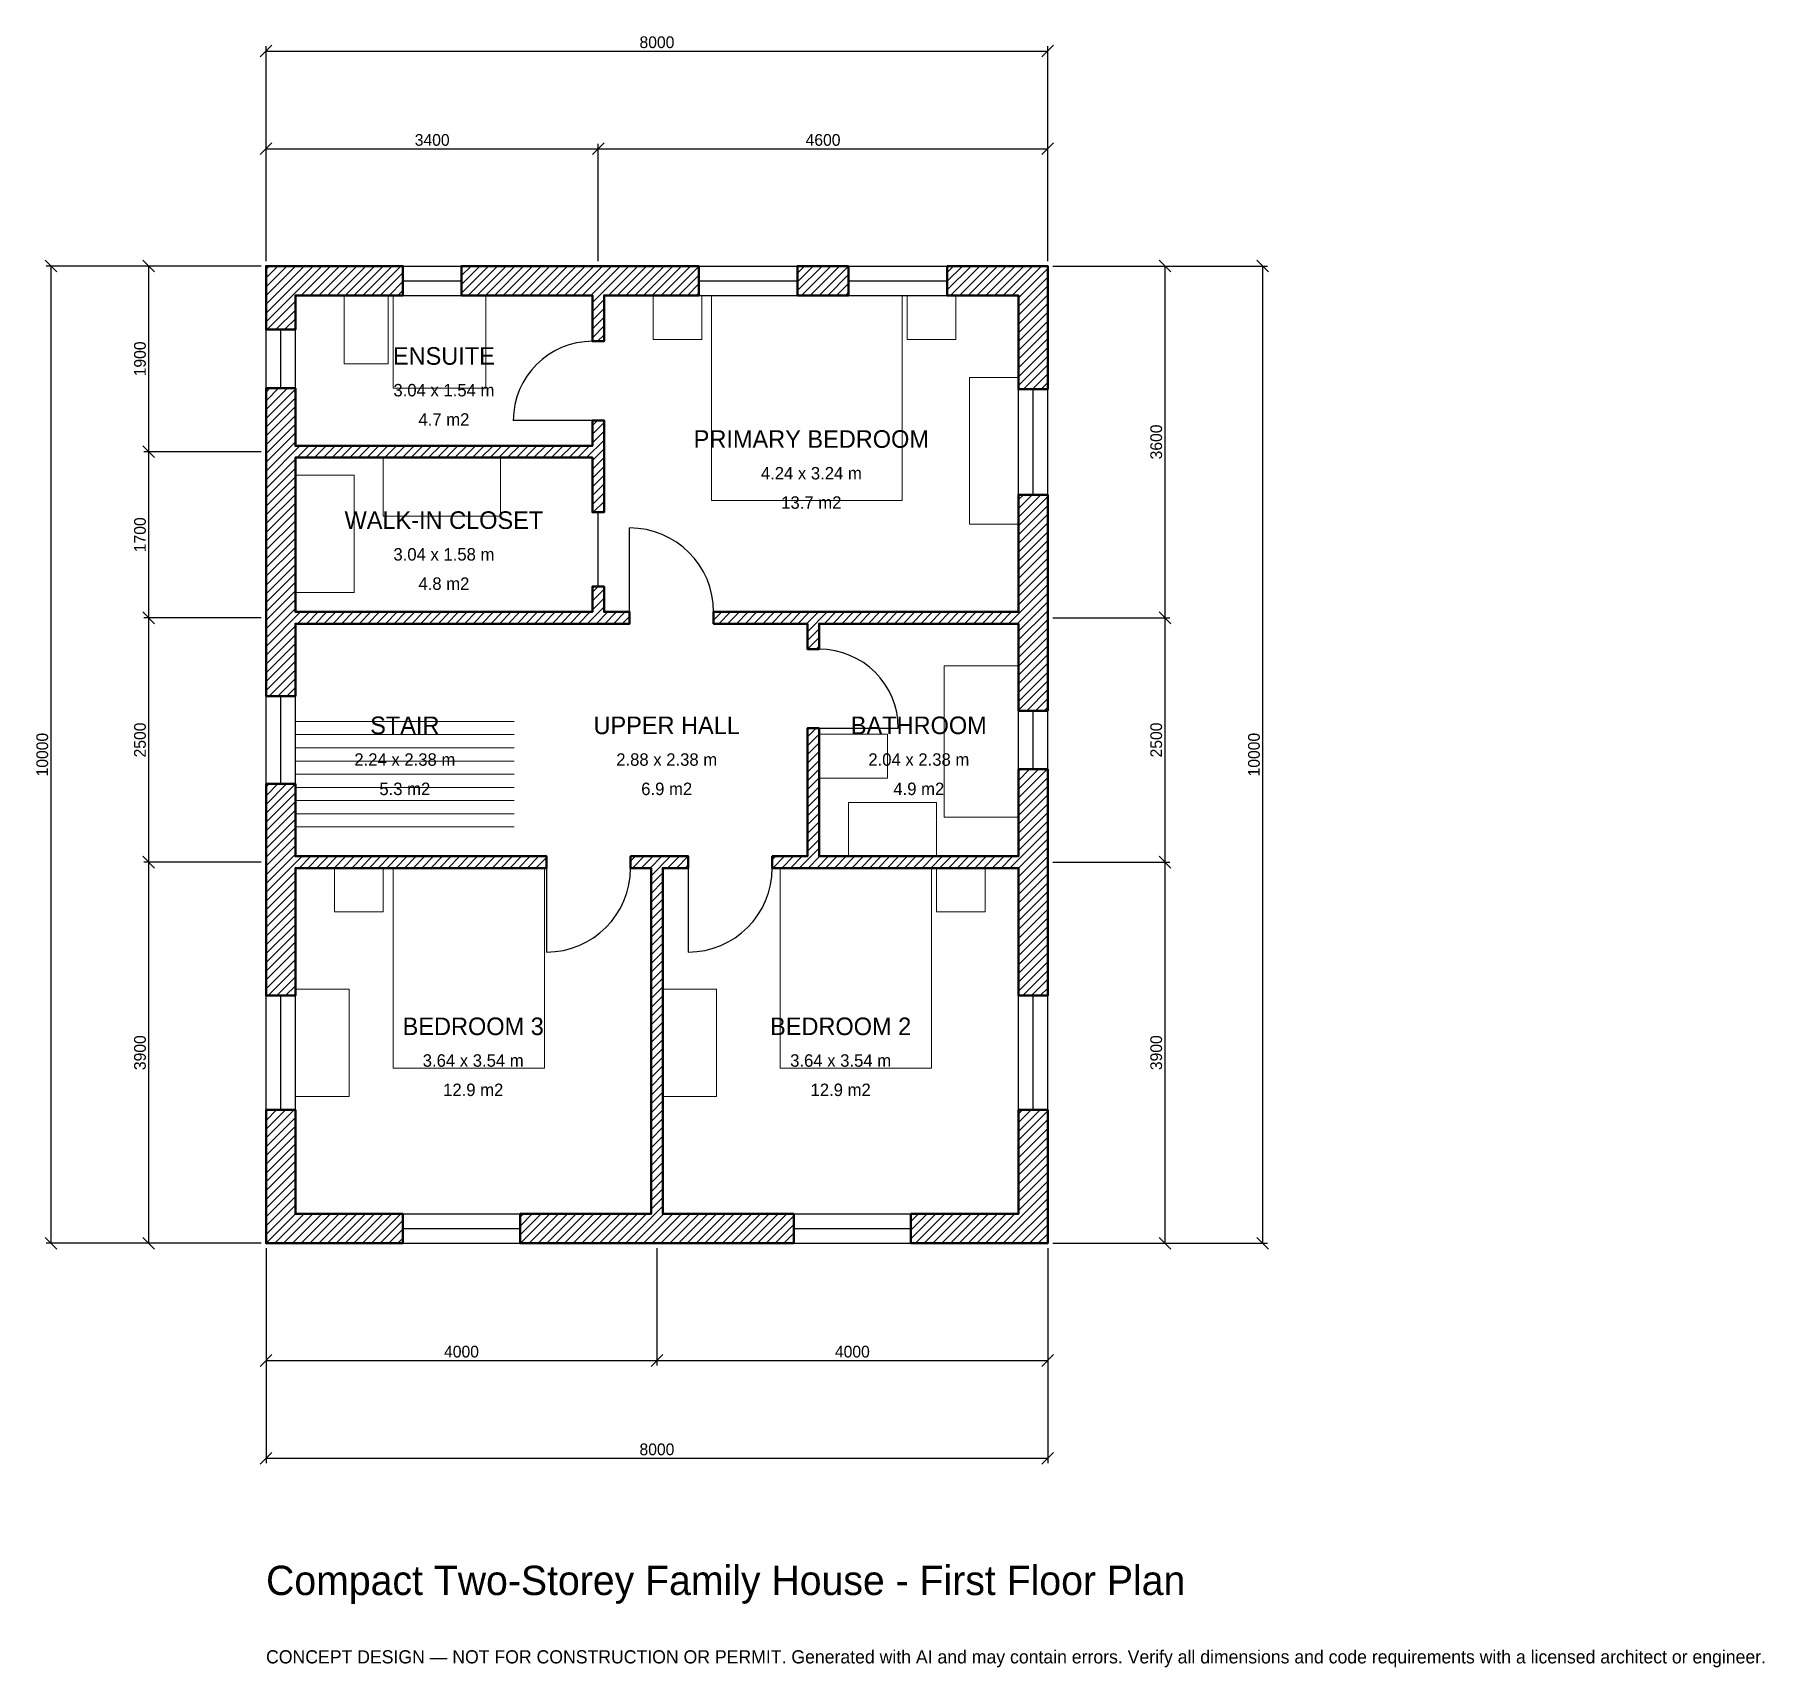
# Model space of a CAD drawing. Header units: millimetres. Extents: x -2369 to 15333, y -4341 to 12369.
import ezdxf
from ezdxf.enums import TextEntityAlignment as Align

# ---------------------------------------------------------------- set-up
doc = ezdxf.new("R2010")
doc.units = ezdxf.units.MM
for name, color, linetype, lineweight in [('A-ANNO-DIMS', 1, 'Continuous', 13), ('A-ANNO-TEXT', 7, 'Continuous', 18), ('A-AREA-IDEN', 7, 'Continuous', 18), ('A-DOOR', 2, 'Continuous', 25), ('A-FLOR-FIXT', 9, 'Continuous', 13), ('A-FLOR-STRS', 3, 'Continuous', 18), ('A-FURN', 9, 'Continuous', 13), ('A-GLAZ', 4, 'Continuous', 25), ('A-WALL', 7, 'Continuous', 50), ('A-WALL-PATT', 8, 'Continuous', 13)]:
    doc.layers.add(name, color=color, linetype=linetype, lineweight=lineweight)
doc.dimstyles.new('PLAN', dxfattribs={"dimtxt": 120, "dimasz": 80, "dimexe": 50, "dimexo": 50, "dimgap": 30, "dimtad": 1, "dimdec": 0, "dimtsz": 60, "dimcen": 2.5, "dimclrd": 1, "dimclre": 1, "dimazin": 3, "dimtfac": 1, "dimtmove": 0, "dimatfit": 3})

msp = doc.modelspace()

# ---------------------------------------------------------------- hatches: boundary and pattern name
at = {"layer": 'A-WALL-PATT'}
h = msp.add_hatch(dxfattribs=at)
h.set_pattern_fill('ANSI31', color=8, scale=20)
h.paths.add_polyline_path([(-0.001, 0), (-0.001, 300), (0, 300), (0, 1365), (300, 1365), (300, 300), (1400, 300), (1400, 0), (300, 0), (300, -0.001), (0, -0.001), (0, 0), (-0.001, 0)])
h.paths.add_polyline_path([(0, 3750), (0, 3840), (-0.001, 3840), (-0.001, 3960), (0, 3960), (0, 4050), (0, 4700), (300, 4700), (300, 4050), (300, 3960), (2540, 3960), (2660, 3960), (2870, 3960), (2870, 3840), (2660, 3840), (2540, 3840), (300, 3840), (300, 3750), (300, 2535), (0, 2535), (0, 3750)])
h.paths.add_polyline_path([(0, 6250), (0, 6340), (-0.001, 6340), (-0.001, 6460), (0, 6460), (0, 6550), (0, 7950), (0, 8040), (-0.001, 8040), (-0.001, 8160), (0, 8160), (0, 8250), (0, 8750), (300, 8750), (300, 8250), (300, 8160), (3340, 8160), (3340, 8420), (3460, 8420), (3460, 8160), (3460, 8040), (3460, 7480), (3340, 7480), (3340, 8040), (300, 8040), (300, 7950), (300, 6550), (300, 6460), (2540, 6460), (2660, 6460), (3340, 6460), (3340, 6720), (3460, 6720), (3460, 6460), (3720, 6460), (3720, 6340), (3460, 6340), (3340, 6340), (2660, 6340), (2540, 6340), (300, 6340), (300, 6250), (300, 5600), (0, 5600), (0, 6250)])
h.paths.add_polyline_path([(0, 9700), (-0.001, 9700), (-0.001, 10000), (0, 10000), (0, 10000.001), (300, 10000.001), (300, 10000), (1400, 10000), (1400, 9700), (300, 9700), (300, 9350), (0, 9350), (0, 9700)])
h.paths.add_polyline_path([(3250, 10000), (3340, 10000), (3340, 10000.001), (3460, 10000.001), (3460, 10000), (3550, 10000), (4428.3333, 10000), (4428.3333, 9700), (3550, 9700), (3460, 9700), (3460, 9230), (3340, 9230), (3340, 9700), (3250, 9700), (2000, 9700), (2000, 10000), (3250, 10000)])
h.paths.add_polyline_path([(5961.6667, 10000), (5961.6667, 9700), (5438.3333, 9700), (5438.3333, 10000), (5961.6667, 10000)])
h.paths.add_polyline_path([(7700, 10000), (7700, 10000.001), (8000, 10000.001), (8000, 10000), (8000.001, 10000), (8000.001, 9700), (8000, 9700), (8000, 8740), (7700, 8740), (7700, 9700), (6971.6667, 9700), (6971.6667, 10000), (7700, 10000)])
h.paths.add_polyline_path([(8000, 6550), (8000, 6460), (8000.001, 6460), (8000.001, 6340), (8000, 6340), (8000, 6250), (8000, 5450), (7700, 5450), (7700, 6250), (7700, 6340), (5660, 6340), (5660, 6080), (5540, 6080), (5540, 6340), (4580, 6340), (4580, 6460), (5540, 6460), (5660, 6460), (7700, 6460), (7700, 6550), (7700, 7660), (8000, 7660), (8000, 6550)])
h.paths.add_polyline_path([(8000, 4050), (8000, 3960), (8000.001, 3960), (8000.001, 3840), (8000, 3840), (8000, 3750), (8000, 2535), (7700, 2535), (7700, 3750), (7700, 3840), (5660, 3840), (5540, 3840), (5180, 3840), (5180, 3960), (5540, 3960), (5540, 5270), (5660, 5270), (5660, 3960), (7700, 3960), (7700, 4050), (7700, 4850), (8000, 4850), (8000, 4050)])
h.paths.add_polyline_path([(8000, 300), (8000.001, 300), (8000.001, 0), (8000, 0), (8000, -0.001), (7700, -0.001), (7700, 0), (6600, 0), (6600, 300), (7700, 300), (7700, 1365), (8000, 1365), (8000, 300)])
h.paths.add_polyline_path([(4150, 0), (4060, 0), (4060, -0.001), (3940, -0.001), (3940, 0), (3850, 0), (2600, 0), (2600, 300), (3850, 300), (3940, 300), (3940, 3840), (3730, 3840), (3730, 3960), (3940, 3960), (4060, 3960), (4320, 3960), (4320, 3840), (4060, 3840), (4060, 300), (4150, 300), (5400, 300), (5400, 0), (4150, 0)])

# ---------------------------------------------------------------- linework, layer by layer
at = {"layer": 'A-DOOR'}
for p, q in [((3340, 8420), (2530, 8420)), ((3400, 6720), (3400, 7480)), ((3720, 6460), (3720, 7320)), ((5660, 5270), (6470, 5270)), ((2870, 3840), (2870, 2980)), ((4320, 3840), (4320, 2980))]:
    msp.add_line(p, q, dxfattribs=at)
for centre, radius, start, end in [((3340, 8420), 810, 90, 180), ((3720, 6460), 860, 0, 90), ((5660, 5270), 810, 0, 90), ((2870, 3840), 860, 270, 360), ((4320, 3840), 860, 270, 360)]:
    msp.add_arc(centre, radius, start, end, dxfattribs=at)
at = {"layer": 'A-FLOR-FIXT'}
for points in [[(800, 9000), (1250, 9000), (1250, 9700), (800, 9700)], [(1300, 8750), (2250, 8750), (2250, 9700), (1300, 9700)], [(6940, 4360), (7700, 4360), (7700, 5910), (6940, 5910)], [(5660, 4760), (6360, 4760), (6360, 5210), (5660, 5210)], [(5960, 3960), (6860, 3960), (6860, 4510), (5960, 4510)]]:
    msp.add_lwpolyline(points, close=True, dxfattribs=at)
at = {"layer": 'A-FLOR-STRS'}
for p, q in [((300, 5340), (2540, 5340)), ((300, 5205), (2540, 5205)), ((300, 5070), (2540, 5070)), ((300, 4935), (2540, 4935)), ((300, 4800), (2540, 4800)), ((300, 4665), (2540, 4665)), ((300, 4530), (2540, 4530)), ((300, 4395), (2540, 4395)), ((300, 4260), (2540, 4260))]:
    msp.add_line(p, q, dxfattribs=at)
at = {"layer": 'A-FURN'}
for points in [[(3960, 9250), (4460, 9250), (4460, 9700), (3960, 9700)], [(4560, 7600), (6510, 7600), (6510, 9700), (4560, 9700)], [(6560, 9250), (7060, 9250), (7060, 9700), (6560, 9700)], [(7200, 7360), (7700, 7360), (7700, 8860), (7200, 8860)], [(1200, 7440), (2400, 7440), (2400, 8040), (1200, 8040)], [(300, 6660), (900, 6660), (900, 7860), (300, 7860)], [(700, 3390), (1200, 3390), (1200, 3840), (700, 3840)], [(1300, 1790), (2850, 1790), (2850, 3840), (1300, 3840)], [(5260, 1790), (6810, 1790), (6810, 3840), (5260, 3840)], [(6860, 3390), (7360, 3390), (7360, 3840), (6860, 3840)], [(300, 1500), (850, 1500), (850, 2600), (300, 2600)], [(4060, 1500), (4610, 1500), (4610, 2600), (4060, 2600)]]:
    msp.add_lwpolyline(points, close=True, dxfattribs=at)
at = {"layer": 'A-GLAZ'}
for p, q in [((1400, 10000), (2000, 10000)), ((4428.3333, 10000), (5438.3333, 10000)), ((5961.6667, 10000), (6971.6667, 10000)), ((1400, 9850), (2000, 9850)), ((4428.3333, 9850), (5438.3333, 9850)), ((5961.6667, 9850), (6971.6667, 9850)), ((1400, 9700), (2000, 9700)), ((4428.3333, 9700), (5438.3333, 9700)), ((5961.6667, 9700), (6971.6667, 9700)), ((0, 8750), (0, 9350)), ((150, 8750), (150, 9350)), ((300, 8750), (300, 9350)), ((7700, 7660), (7700, 8740)), ((7850, 7660), (7850, 8740)), ((8000, 7660), (8000, 8740)), ((0, 4700), (0, 5600)), ((150, 4700), (150, 5600)), ((300, 4700), (300, 5600)), ((7700, 4850), (7700, 5450)), ((7850, 4850), (7850, 5450)), ((8000, 4850), (8000, 5450)), ((0, 1365), (0, 2535)), ((150, 1365), (150, 2535)), ((300, 1365), (300, 2535)), ((7700, 1365), (7700, 2535)), ((7850, 1365), (7850, 2535)), ((8000, 1365), (8000, 2535)), ((1400, 300), (2600, 300)), ((5400, 300), (6600, 300)), ((1400, 150), (2600, 150)), ((1400, 0), (2600, 0)), ((5400, 150), (6600, 150)), ((5400, 0), (6600, 0))]:
    msp.add_line(p, q, dxfattribs=at)
at = {"layer": 'A-WALL'}
for points in [[(0, 9700), (-0.001, 9700), (-0.001, 10000), (0, 10000), (0, 10000.001), (300, 10000.001), (300, 10000), (1400, 10000), (1400, 9700), (300, 9700), (300, 9350), (0, 9350), (0, 9700)], [(3250, 10000), (3340, 10000), (3340, 10000.001), (3460, 10000.001), (3460, 10000), (3550, 10000), (4428.3333, 10000), (4428.3333, 9700), (3550, 9700), (3460, 9700), (3460, 9230), (3340, 9230), (3340, 9700), (3250, 9700), (2000, 9700), (2000, 10000), (3250, 10000)], [(5961.6667, 10000), (5961.6667, 9700), (5438.3333, 9700), (5438.3333, 10000), (5961.6667, 10000)], [(7700, 10000), (7700, 10000.001), (8000, 10000.001), (8000, 10000), (8000.001, 10000), (8000.001, 9700), (8000, 9700), (8000, 8740), (7700, 8740), (7700, 9700), (6971.6667, 9700), (6971.6667, 10000), (7700, 10000)], [(0, 6250), (0, 6340), (-0.001, 6340), (-0.001, 6460), (0, 6460), (0, 6550), (0, 7950), (0, 8040), (-0.001, 8040), (-0.001, 8160), (0, 8160), (0, 8250), (0, 8750), (300, 8750), (300, 8250), (300, 8160), (3340, 8160), (3340, 8420), (3460, 8420), (3460, 8160), (3460, 8040), (3460, 7480), (3340, 7480), (3340, 8040), (300, 8040), (300, 7950), (300, 6550), (300, 6460), (2540, 6460), (2660, 6460), (3340, 6460), (3340, 6720), (3460, 6720), (3460, 6460), (3720, 6460), (3720, 6340), (3460, 6340), (3340, 6340), (2660, 6340), (2540, 6340), (300, 6340), (300, 6250), (300, 5600), (0, 5600), (0, 6250)], [(8000, 6550), (8000, 6460), (8000.001, 6460), (8000.001, 6340), (8000, 6340), (8000, 6250), (8000, 5450), (7700, 5450), (7700, 6250), (7700, 6340), (5660, 6340), (5660, 6080), (5540, 6080), (5540, 6340), (4580, 6340), (4580, 6460), (5540, 6460), (5660, 6460), (7700, 6460), (7700, 6550), (7700, 7660), (8000, 7660), (8000, 6550)], [(8000, 4050), (8000, 3960), (8000.001, 3960), (8000.001, 3840), (8000, 3840), (8000, 3750), (8000, 2535), (7700, 2535), (7700, 3750), (7700, 3840), (5660, 3840), (5540, 3840), (5180, 3840), (5180, 3960), (5540, 3960), (5540, 5270), (5660, 5270), (5660, 3960), (7700, 3960), (7700, 4050), (7700, 4850), (8000, 4850), (8000, 4050)], [(0, 3750), (0, 3840), (-0.001, 3840), (-0.001, 3960), (0, 3960), (0, 4050), (0, 4700), (300, 4700), (300, 4050), (300, 3960), (2540, 3960), (2660, 3960), (2870, 3960), (2870, 3840), (2660, 3840), (2540, 3840), (300, 3840), (300, 3750), (300, 2535), (0, 2535), (0, 3750)], [(4150, 0), (4060, 0), (4060, -0.001), (3940, -0.001), (3940, 0), (3850, 0), (2600, 0), (2600, 300), (3850, 300), (3940, 300), (3940, 3840), (3730, 3840), (3730, 3960), (3940, 3960), (4060, 3960), (4320, 3960), (4320, 3840), (4060, 3840), (4060, 300), (4150, 300), (5400, 300), (5400, 0), (4150, 0)], [(-0.001, 0), (-0.001, 300), (0, 300), (0, 1365), (300, 1365), (300, 300), (1400, 300), (1400, 0), (300, 0), (300, -0.001), (0, -0.001), (0, 0), (-0.001, 0)], [(8000, 300), (8000.001, 300), (8000.001, 0), (8000, 0), (8000, -0.001), (7700, -0.001), (7700, 0), (6600, 0), (6600, 300), (7700, 300), (7700, 1365), (8000, 1365), (8000, 300)]]:
    msp.add_lwpolyline(points, close=True, dxfattribs=at)

# ---------------------------------------------------------------- texts
at = {"layer": 'A-ANNO-TEXT'}
for s, height, p in [('Compact Two-Storey Family House - First Floor Plan', 300, (0, -3600)), ('CONCEPT DESIGN — NOT FOR CONSTRUCTION OR PERMIT. Generated with AI and may contain errors. Verify all dimensions and code requirements with a licensed architect or engineer.', 135, (0, -4300))]:
    msp.add_text(s, height=height, dxfattribs=at).set_placement(p)
at = {"layer": 'A-AREA-IDEN'}
for s, height, p in [('ENSUITE', 180, (1820, 9080)), ('3.04 x 1.54 m', 127.5, (1820, 8730)), ('4.7 m2', 127.5, (1820, 8430)), ('PRIMARY BEDROOM', 180, (5580, 8230)), ('4.24 x 3.24 m', 127.5, (5580, 7880)), ('13.7 m2', 127.5, (5580, 7580)), ('WALK-IN CLOSET', 180, (1820, 7400)), ('3.04 x 1.58 m', 127.5, (1820, 7050)), ('4.8 m2', 127.5, (1820, 6750)), ('STAIR', 180, (1420, 5300)), ('UPPER HALL', 180, (4100, 5300)), ('BATHROOM', 180, (6680, 5300)), ('2.24 x 2.38 m', 127.5, (1420, 4950)), ('2.88 x 2.38 m', 127.5, (4100, 4950)), ('2.04 x 2.38 m', 127.5, (6680, 4950)), ('5.3 m2', 127.5, (1420, 4650)), ('6.9 m2', 127.5, (4100, 4650)), ('4.9 m2', 127.5, (6680, 4650)), ('BEDROOM 3', 180, (2120, 2220)), ('BEDROOM 2', 180, (5880, 2220)), ('3.64 x 3.54 m', 127.5, (2120, 1870)), ('3.64 x 3.54 m', 127.5, (5880, 1870)), ('12.9 m2', 127.5, (2120, 1570)), ('12.9 m2', 127.5, (5880, 1570))]:
    msp.add_text(s, height=height, dxfattribs=at).set_placement(p, align=Align.MIDDLE_CENTER)

# ---------------------------------------------------------------- dimensions: what is measured, and where the dimension line sits
at = {"layer": 'A-ANNO-DIMS'}
for base, p1, p2, text in [((0, 12200), (0, 10000), (8000, 10000), '8000'), ((0, 11200), (0, 10000), (3400, 10000), '3400'), ((3400, 11200), (3400, 10000), (8000, 10000), '4600'), ((0, -1200), (0, 0), (4000, 0), '4000'), ((0, -2200), (0, 0), (8000, 0), '8000'), ((4000, -1200), (4000, 0), (8000, 0), '4000')]:
    msp.add_linear_dim(base=base, p1=p1, p2=p2, text=text, dimstyle='PLAN', dxfattribs=at).render()
for base, p1, p2, text in [((-2200, 0), (0, 0), (0, 10000), '10000'), ((-1200, 8100), (0, 8100), (0, 10000), '1900'), ((9200, 6400), (8000, 6400), (8000, 10000), '3600'), ((10200, 0), (8000, 0), (8000, 10000), '10000'), ((-1200, 6400), (0, 6400), (0, 8100), '1700'), ((-1200, 3900), (0, 3900), (0, 6400), '2500'), ((9200, 3900), (8000, 3900), (8000, 6400), '2500'), ((-1200, 0), (0, 0), (0, 3900), '3900'), ((9200, 0), (8000, 0), (8000, 3900), '3900')]:
    msp.add_linear_dim(base=base, p1=p1, p2=p2, angle=90, text=text, dimstyle='PLAN', dxfattribs=at).render()

doc.saveas('drawing.dxf')
